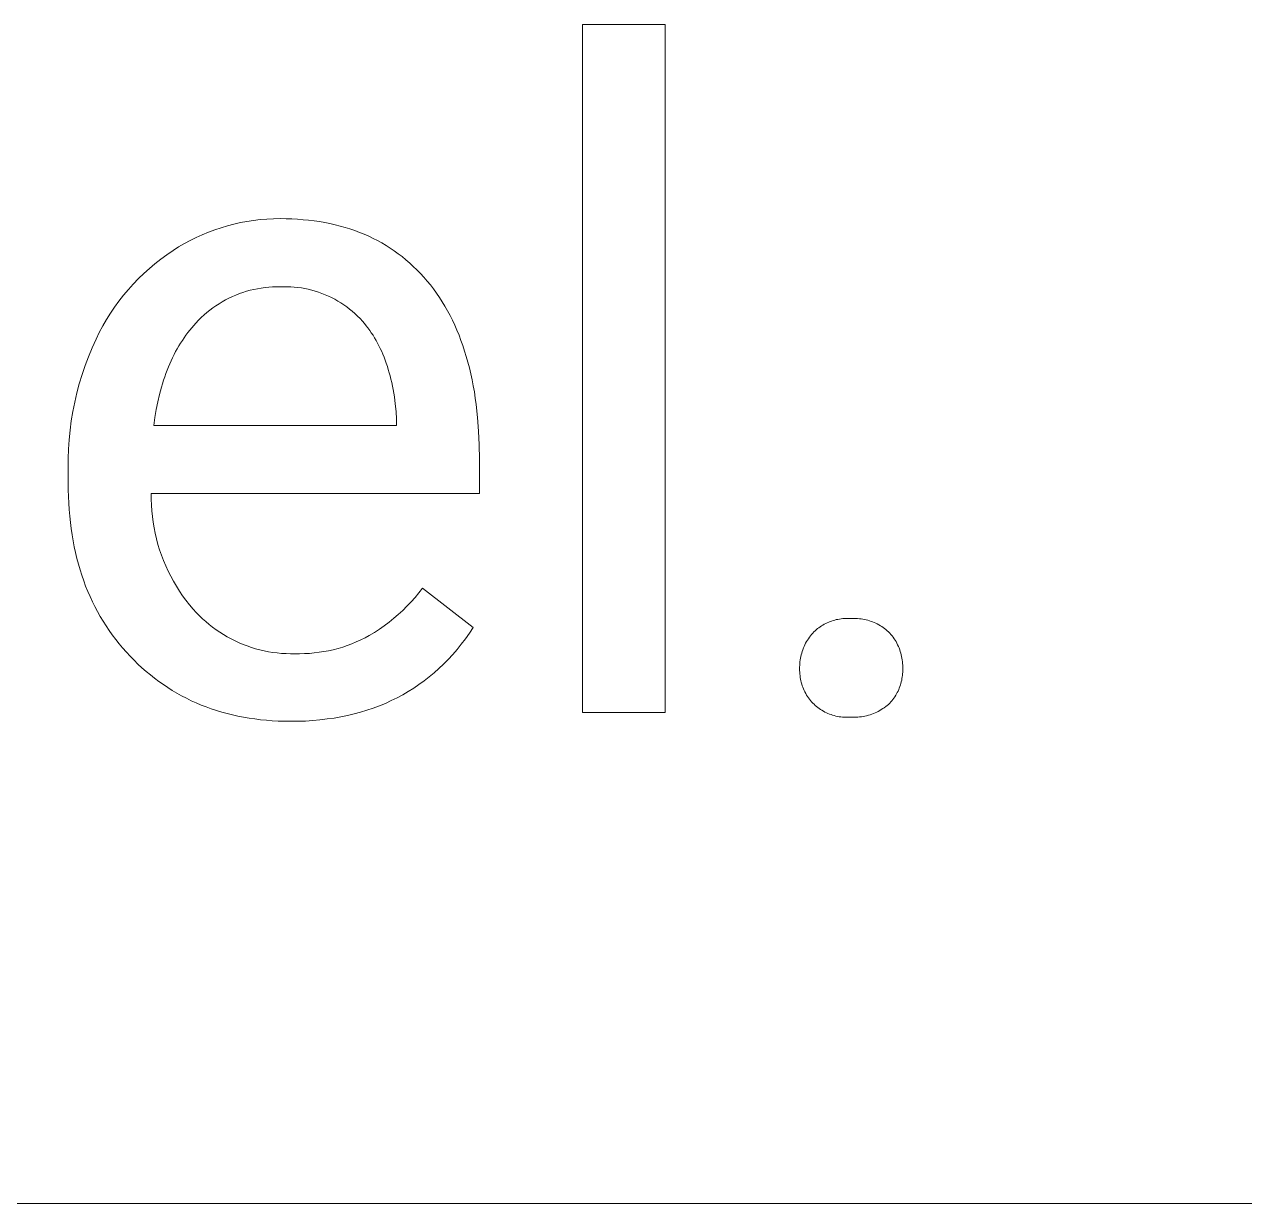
# Model space of a CAD drawing. Header units: millimetres. Extents: x -2163 to 4354, y -841 to 3711.
# Drawn here: x 2831 to 2946.4, y -477 to -365.4 of the extents above; entities that cross this region are included whole.
import ezdxf

# ---------------------------------------------------------------- set-up
doc = ezdxf.new("R2010")
doc.units = ezdxf.units.MM
doc.header["$MEASUREMENT"] = 0
doc.layers.add('Domyślny', color=7, linetype='Continuous', true_color=0x000000)

msp = doc.modelspace()

# ---------------------------------------------------------------- linework, layer by layer
at = {"layer": 'Domyślny', "color": 18, "lineweight": 15, "true_color": 0x000000}
for p, q in [((2883.77, -430.52), (2883.77, -365.42)), ((2883.77, -365.42), (2891.61, -365.42)), ((2891.61, -365.42), (2891.61, -430.52)), ((2849.57, -384.66), (2850.17, -384.48)), ((2850.17, -384.48), (2850.79, -384.32)), ((2850.79, -384.32), (2851.4, -384.18)), ((2851.4, -384.18), (2852.02, -384.06)), ((2852.02, -384.06), (2852.64, -383.97)), ((2852.64, -383.97), (2853.27, -383.89)), ((2853.27, -383.89), (2853.9, -383.84)), ((2853.9, -383.84), (2854.53, -383.81)), ((2854.53, -383.81), (2855.16, -383.8)), ((2855.16, -383.8), (2855.72, -383.81)), ((2855.72, -383.81), (2856.26, -383.83)), ((2856.26, -383.83), (2856.8, -383.86)), ((2856.8, -383.86), (2857.34, -383.9)), ((2857.34, -383.9), (2857.86, -383.95)), ((2857.86, -383.95), (2858.38, -384.01)), ((2858.38, -384.01), (2858.88, -384.08)), ((2858.88, -384.08), (2859.39, -384.17)), ((2859.39, -384.17), (2859.88, -384.27)), ((2859.88, -384.27), (2860.36, -384.38)), ((2860.36, -384.38), (2860.84, -384.5)), ((2846.66, -385.86), (2847.22, -385.58)), ((2847.22, -385.58), (2847.8, -385.32)), ((2847.8, -385.32), (2848.38, -385.08)), ((2848.38, -385.08), (2848.97, -384.86)), ((2848.97, -384.86), (2849.57, -384.66)), ((2860.84, -384.5), (2861.31, -384.63)), ((2861.31, -384.63), (2861.77, -384.77)), ((2861.77, -384.77), (2862.22, -384.93)), ((2862.22, -384.93), (2862.67, -385.1)), ((2862.67, -385.1), (2863.11, -385.27)), ((2863.11, -385.27), (2863.54, -385.46)), ((2863.54, -385.46), (2863.96, -385.67)), ((2845.03, -386.82), (2845.56, -386.48)), ((2845.56, -386.48), (2846.1, -386.16)), ((2846.1, -386.16), (2846.66, -385.86)), ((2863.96, -385.67), (2864.38, -385.88)), ((2864.38, -385.88), (2864.78, -386.1)), ((2864.78, -386.1), (2865.18, -386.34)), ((2865.18, -386.34), (2865.58, -386.59)), ((2865.58, -386.59), (2865.96, -386.85)), ((2843.32, -388.07), (2843.88, -387.63)), ((2843.88, -387.63), (2844.45, -387.22)), ((2844.45, -387.22), (2845.03, -386.82)), ((2865.96, -386.85), (2866.34, -387.12)), ((2866.34, -387.12), (2866.7, -387.4)), ((2866.7, -387.4), (2867.07, -387.69)), ((2867.07, -387.69), (2867.42, -388)), ((2841.76, -389.48), (2842.26, -388.99)), ((2842.26, -388.99), (2842.79, -388.52)), ((2842.79, -388.52), (2843.32, -388.07)), ((2867.42, -388), (2867.76, -388.32)), ((2867.76, -388.32), (2868.1, -388.65)), ((2868.1, -388.65), (2868.43, -388.99)), ((2868.43, -388.99), (2868.76, -389.34)), ((2840.8, -390.51), (2841.27, -389.99)), ((2841.27, -389.99), (2841.76, -389.48)), ((2854.8, -390.25), (2854.45, -390.26)), ((2855.16, -390.25), (2854.8, -390.25)), ((2855.5, -390.24), (2855.16, -390.25)), ((2855.83, -390.24), (2855.5, -390.24)), ((2856.17, -390.25), (2855.83, -390.24)), ((2856.5, -390.28), (2856.17, -390.25)), ((2868.76, -389.34), (2869.07, -389.71)), ((2869.07, -389.71), (2869.38, -390.08)), ((2869.38, -390.08), (2869.67, -390.46)), ((2839.91, -391.61), (2840.35, -391.05)), ((2840.35, -391.05), (2840.8, -390.51)), ((2850.32, -391.33), (2850, -391.49)), ((2850.65, -391.18), (2850.32, -391.33)), ((2850.97, -391.03), (2850.65, -391.18)), ((2851.31, -390.9), (2850.97, -391.03)), ((2851.64, -390.78), (2851.31, -390.9)), ((2851.99, -390.68), (2851.64, -390.78)), ((2852.33, -390.58), (2851.99, -390.68)), ((2852.68, -390.5), (2852.33, -390.58)), ((2853.03, -390.43), (2852.68, -390.5)), ((2853.38, -390.37), (2853.03, -390.43)), ((2853.73, -390.32), (2853.38, -390.37)), ((2854.09, -390.28), (2853.73, -390.32)), ((2854.45, -390.26), (2854.09, -390.28)), ((2856.84, -390.31), (2856.5, -390.28)), ((2857.17, -390.36), (2856.84, -390.31)), ((2857.5, -390.42), (2857.17, -390.36)), ((2857.83, -390.49), (2857.5, -390.42)), ((2858.15, -390.57), (2857.83, -390.49)), ((2858.48, -390.66), (2858.15, -390.57)), ((2858.79, -390.76), (2858.48, -390.66)), ((2859.11, -390.88), (2858.79, -390.76)), ((2859.42, -391), (2859.11, -390.88)), ((2859.73, -391.13), (2859.42, -391)), ((2860.03, -391.28), (2859.73, -391.13)), ((2860.33, -391.43), (2860.03, -391.28)), ((2869.67, -390.46), (2869.95, -390.85)), ((2869.95, -390.85), (2870.23, -391.25)), ((2870.23, -391.25), (2870.5, -391.66)), ((2839.1, -392.76), (2839.5, -392.18)), ((2839.5, -392.18), (2839.91, -391.61)), ((2848.51, -392.46), (2848.23, -392.69)), ((2848.79, -392.25), (2848.51, -392.46)), ((2849.09, -392.04), (2848.79, -392.25)), ((2849.39, -391.85), (2849.09, -392.04)), ((2849.69, -391.66), (2849.39, -391.85)), ((2850, -391.49), (2849.69, -391.66)), ((2860.62, -391.6), (2860.33, -391.43)), ((2860.91, -391.77), (2860.62, -391.6)), ((2861.19, -391.96), (2860.91, -391.77)), ((2861.46, -392.15), (2861.19, -391.96)), ((2861.73, -392.36), (2861.46, -392.15)), ((2861.99, -392.57), (2861.73, -392.36)), ((2870.5, -391.66), (2870.75, -392.08)), ((2870.75, -392.08), (2871, -392.52)), ((2871, -392.52), (2871.24, -392.96)), ((2838.38, -393.96), (2838.73, -393.36)), ((2838.73, -393.36), (2839.1, -392.76)), ((2847.2, -393.68), (2847, -393.9)), ((2847.44, -393.42), (2847.2, -393.68)), ((2847.7, -393.17), (2847.44, -393.42)), ((2847.96, -392.92), (2847.7, -393.17)), ((2848.23, -392.69), (2847.96, -392.92)), ((2862.24, -392.79), (2861.99, -392.57)), ((2862.49, -393.02), (2862.24, -392.79)), ((2862.72, -393.26), (2862.49, -393.02)), ((2862.95, -393.5), (2862.72, -393.26)), ((2863.13, -393.71), (2862.95, -393.5)), ((2863.3, -393.93), (2863.13, -393.71)), ((2871.24, -392.96), (2871.46, -393.41)), ((2871.46, -393.41), (2871.68, -393.87)), ((2837.74, -395.22), (2838.05, -394.59)), ((2838.05, -394.59), (2838.38, -393.96)), ((2846.25, -394.83), (2846.08, -395.08)), ((2846.43, -394.59), (2846.25, -394.83)), ((2846.61, -394.35), (2846.43, -394.59)), ((2846.8, -394.12), (2846.61, -394.35)), ((2847, -393.9), (2846.8, -394.12)), ((2863.47, -394.15), (2863.3, -393.93)), ((2863.64, -394.38), (2863.47, -394.15)), ((2863.79, -394.61), (2863.64, -394.38)), ((2863.95, -394.84), (2863.79, -394.61)), ((2864.1, -395.08), (2863.95, -394.84)), ((2871.68, -393.87), (2871.89, -394.34)), ((2871.89, -394.34), (2872.09, -394.82)), ((2872.09, -394.82), (2872.27, -395.32)), ((2837.37, -396.04), (2837.74, -395.22)), ((2845.58, -395.85), (2845.42, -396.12)), ((2845.74, -395.59), (2845.58, -395.85)), ((2845.91, -395.33), (2845.74, -395.59)), ((2846.08, -395.08), (2845.91, -395.33)), ((2864.24, -395.33), (2864.1, -395.08)), ((2864.38, -395.58), (2864.24, -395.33)), ((2864.51, -395.84), (2864.38, -395.58)), ((2864.64, -396.1), (2864.51, -395.84)), ((2872.27, -395.32), (2872.45, -395.82)), ((2872.45, -395.82), (2872.62, -396.33)), ((2836.71, -397.71), (2837.02, -396.87)), ((2837.02, -396.87), (2837.37, -396.04)), ((2844.99, -396.96), (2844.85, -397.25)), ((2845.13, -396.67), (2844.99, -396.96)), ((2845.27, -396.39), (2845.13, -396.67)), ((2845.42, -396.12), (2845.27, -396.39)), ((2864.77, -396.37), (2864.64, -396.1)), ((2864.88, -396.64), (2864.77, -396.37)), ((2865, -396.92), (2864.88, -396.64)), ((2865.11, -397.2), (2865, -396.92)), ((2872.62, -396.33), (2872.78, -396.85)), ((2872.78, -396.85), (2872.93, -397.38)), ((2836.42, -398.56), (2836.71, -397.71)), ((2844.47, -398.15), (2844.35, -398.46)), ((2844.59, -397.84), (2844.47, -398.15)), ((2844.72, -397.54), (2844.59, -397.84)), ((2844.85, -397.25), (2844.72, -397.54)), ((2865.21, -397.49), (2865.11, -397.2)), ((2865.31, -397.78), (2865.21, -397.49)), ((2865.4, -398.08), (2865.31, -397.78)), ((2865.49, -398.38), (2865.4, -398.08)), ((2872.93, -397.38), (2873.07, -397.92)), ((2873.07, -397.92), (2873.2, -398.48)), ((2835.93, -400.29), (2836.16, -399.42)), ((2836.16, -399.42), (2836.42, -398.56)), ((2844.03, -399.43), (2843.93, -399.76)), ((2844.13, -399.1), (2844.03, -399.43)), ((2844.24, -398.78), (2844.13, -399.1)), ((2844.35, -398.46), (2844.24, -398.78)), ((2865.58, -398.69), (2865.49, -398.38)), ((2865.65, -399), (2865.58, -398.69)), ((2865.73, -399.32), (2865.65, -399)), ((2865.8, -399.65), (2865.73, -399.32)), ((2873.2, -398.48), (2873.32, -399.04)), ((2873.32, -399.04), (2873.43, -399.61)), ((2835.72, -401.17), (2835.93, -400.29)), ((2843.75, -400.44), (2843.58, -401.14)), ((2843.93, -399.76), (2843.75, -400.44)), ((2865.86, -399.98), (2865.8, -399.65)), ((2865.97, -400.65), (2865.86, -399.98)), ((2866.06, -401.34), (2865.97, -400.65)), ((2873.43, -399.61), (2873.54, -400.19)), ((2873.54, -400.19), (2873.63, -400.79)), ((2835.55, -402.05), (2835.72, -401.17)), ((2843.58, -401.14), (2843.44, -401.87)), ((2866.13, -402.06), (2866.06, -401.34)), ((2873.63, -400.79), (2873.71, -401.39)), ((2873.71, -401.39), (2873.84, -402.62)), ((2835.29, -403.82), (2835.4, -402.93)), ((2835.4, -402.93), (2835.55, -402.05)), ((2843.31, -402.61), (2843.2, -403.38)), ((2843.44, -401.87), (2843.31, -402.61)), ((2866.18, -402.79), (2866.13, -402.06)), ((2866.18, -403.38), (2866.18, -402.79)), ((2873.84, -402.62), (2873.94, -403.9)), ((2835.2, -404.72), (2835.29, -403.82)), ((2843.2, -403.38), (2866.18, -403.38)), ((2873.94, -403.9), (2874, -405.21)), ((2835.14, -405.62), (2835.2, -404.72)), ((2874, -405.21), (2874.02, -406.57)), ((2835.11, -406.51), (2835.14, -405.62)), ((2835.11, -407.41), (2835.11, -406.51)), ((2835.11, -408.85), (2835.11, -407.41)), ((2874.02, -406.57), (2874.02, -409.82)), ((2835.12, -409.48), (2835.11, -408.85)), ((2835.13, -410.11), (2835.12, -409.48)), ((2842.97, -409.82), (2842.96, -410.36)), ((2874.02, -409.82), (2842.97, -409.82)), ((2835.16, -410.73), (2835.13, -410.11)), ((2835.2, -411.34), (2835.16, -410.73)), ((2842.96, -410.36), (2842.98, -410.9)), ((2842.98, -410.9), (2843.02, -411.44)), ((2835.25, -411.95), (2835.2, -411.34)), ((2835.32, -412.55), (2835.25, -411.95)), ((2843.02, -411.44), (2843.07, -411.98)), ((2843.07, -411.98), (2843.14, -412.52)), ((2835.39, -413.13), (2835.32, -412.55)), ((2835.48, -413.71), (2835.39, -413.13)), ((2843.14, -412.52), (2843.23, -413.05)), ((2843.23, -413.05), (2843.33, -413.58)), ((2835.57, -414.29), (2835.48, -413.71)), ((2835.68, -414.85), (2835.57, -414.29)), ((2843.33, -413.58), (2843.46, -414.11)), ((2843.46, -414.11), (2843.6, -414.63)), ((2835.8, -415.41), (2835.68, -414.85)), ((2835.93, -415.96), (2835.8, -415.41)), ((2843.6, -414.63), (2843.76, -415.15)), ((2843.76, -415.15), (2843.93, -415.66)), ((2843.93, -415.66), (2844.13, -416.16)), ((2836.08, -416.5), (2835.93, -415.96)), ((2836.23, -417.03), (2836.08, -416.5)), ((2844.13, -416.16), (2844.34, -416.66)), ((2844.34, -416.66), (2844.56, -417.15)), ((2836.4, -417.55), (2836.23, -417.03)), ((2836.58, -418.07), (2836.4, -417.55)), ((2844.56, -417.15), (2844.81, -417.64)), ((2844.81, -417.64), (2845.07, -418.11)), ((2836.76, -418.58), (2836.58, -418.07)), ((2836.96, -419.07), (2836.76, -418.58)), ((2837.18, -419.57), (2836.96, -419.07)), ((2845.07, -418.11), (2845.34, -418.58)), ((2845.34, -418.58), (2845.63, -419.04)), ((2845.63, -419.04), (2845.93, -419.48)), ((2868.29, -419.21), (2868.64, -418.76)), ((2868.64, -418.76), (2873.43, -422.49)), ((2837.4, -420.05), (2837.18, -419.57)), ((2837.63, -420.52), (2837.4, -420.05)), ((2845.93, -419.48), (2846.25, -419.92)), ((2846.25, -419.92), (2846.59, -420.34)), ((2867.16, -420.47), (2867.55, -420.06)), ((2867.55, -420.06), (2867.93, -419.64)), ((2867.93, -419.64), (2868.29, -419.21)), ((2837.88, -420.99), (2837.63, -420.52)), ((2838.14, -421.45), (2837.88, -420.99)), ((2846.59, -420.34), (2846.94, -420.76)), ((2846.94, -420.76), (2847.22, -421.07)), ((2847.22, -421.07), (2847.51, -421.37)), ((2847.51, -421.37), (2847.81, -421.66)), ((2865.91, -421.62), (2866.34, -421.26)), ((2866.34, -421.26), (2866.76, -420.87)), ((2866.76, -420.87), (2867.16, -420.47)), ((2838.41, -421.9), (2838.14, -421.45)), ((2838.69, -422.34), (2838.41, -421.9)), ((2838.98, -422.78), (2838.69, -422.34)), ((2847.81, -421.66), (2848.12, -421.93)), ((2848.12, -421.93), (2848.44, -422.2)), ((2848.44, -422.2), (2848.76, -422.46)), ((2848.76, -422.46), (2849.1, -422.71)), ((2864.56, -422.65), (2865.02, -422.32)), ((2865.02, -422.32), (2865.47, -421.98)), ((2865.47, -421.98), (2865.91, -421.62)), ((2873.43, -422.49), (2873.07, -423.04)), ((2906.01, -422.6), (2906.14, -422.51)), ((2906.14, -422.51), (2906.26, -422.42)), ((2906.26, -422.42), (2906.39, -422.34)), ((2906.39, -422.34), (2906.52, -422.26)), ((2906.52, -422.26), (2906.65, -422.18)), ((2906.65, -422.18), (2906.79, -422.11)), ((2906.79, -422.11), (2906.93, -422.05)), ((2906.93, -422.05), (2907.07, -421.98)), ((2907.07, -421.98), (2907.21, -421.93)), ((2907.21, -421.93), (2907.35, -421.88)), ((2907.35, -421.88), (2907.5, -421.83)), ((2907.5, -421.83), (2907.65, -421.79)), ((2907.65, -421.79), (2907.79, -421.75)), ((2907.79, -421.75), (2907.94, -421.72)), ((2907.94, -421.72), (2908.1, -421.69)), ((2908.1, -421.69), (2908.25, -421.67)), ((2908.25, -421.67), (2908.4, -421.65)), ((2908.4, -421.65), (2908.55, -421.64)), ((2908.55, -421.64), (2908.7, -421.64)), ((2908.7, -421.64), (2908.86, -421.63)), ((2908.86, -421.63), (2909.01, -421.64)), ((2909.01, -421.64), (2909.16, -421.65)), ((2909.16, -421.65), (2909.33, -421.64)), ((2909.33, -421.64), (2909.49, -421.64)), ((2909.49, -421.64), (2909.65, -421.64)), ((2909.65, -421.64), (2909.81, -421.65)), ((2909.81, -421.65), (2909.97, -421.66)), ((2909.97, -421.66), (2910.13, -421.68)), ((2910.13, -421.68), (2910.29, -421.71)), ((2910.29, -421.71), (2910.45, -421.74)), ((2910.45, -421.74), (2910.61, -421.77)), ((2910.61, -421.77), (2910.77, -421.81)), ((2910.77, -421.81), (2910.92, -421.86)), ((2910.92, -421.86), (2911.08, -421.91)), ((2911.08, -421.91), (2911.23, -421.97)), ((2911.23, -421.97), (2911.38, -422.03)), ((2911.38, -422.03), (2911.53, -422.09)), ((2911.53, -422.09), (2911.67, -422.16)), ((2911.67, -422.16), (2911.82, -422.24)), ((2911.82, -422.24), (2911.96, -422.32)), ((2911.96, -422.32), (2912.09, -422.41)), ((2912.09, -422.41), (2912.23, -422.5)), ((2912.23, -422.5), (2912.36, -422.59)), ((2839.28, -423.2), (2838.98, -422.78)), ((2839.6, -423.62), (2839.28, -423.2)), ((2839.92, -424.03), (2839.6, -423.62)), ((2849.1, -422.71), (2849.45, -422.94)), ((2849.45, -422.94), (2849.8, -423.16)), ((2849.8, -423.16), (2850.16, -423.37)), ((2850.16, -423.37), (2850.52, -423.57)), ((2850.52, -423.57), (2850.9, -423.76)), ((2862.37, -423.86), (2862.79, -423.67)), ((2862.79, -423.67), (2863.2, -423.47)), ((2863.2, -423.47), (2863.6, -423.25)), ((2863.6, -423.25), (2864.09, -422.96)), ((2864.09, -422.96), (2864.56, -422.65)), ((2872.69, -423.57), (2872.3, -424.08)), ((2873.07, -423.04), (2872.69, -423.57)), ((2904.98, -423.83), (2905.06, -423.69)), ((2905.06, -423.69), (2905.15, -423.55)), ((2905.15, -423.55), (2905.25, -423.41)), ((2905.25, -423.41), (2905.35, -423.27)), ((2905.35, -423.27), (2905.45, -423.14)), ((2905.45, -423.14), (2905.56, -423.02)), ((2905.56, -423.02), (2905.67, -422.91)), ((2905.67, -422.91), (2905.78, -422.8)), ((2905.78, -422.8), (2905.9, -422.7)), ((2905.9, -422.7), (2906.01, -422.6)), ((2912.36, -422.59), (2912.49, -422.69)), ((2912.49, -422.69), (2912.61, -422.8)), ((2912.61, -422.8), (2912.74, -422.9)), ((2912.74, -422.9), (2912.85, -423.02)), ((2912.85, -423.02), (2912.96, -423.14)), ((2912.96, -423.14), (2913.07, -423.27)), ((2913.07, -423.27), (2913.17, -423.41)), ((2913.17, -423.41), (2913.26, -423.55)), ((2913.26, -423.55), (2913.35, -423.69)), ((2913.35, -423.69), (2913.44, -423.83)), ((2840.26, -424.43), (2839.92, -424.03)), ((2840.61, -424.82), (2840.26, -424.43)), ((2840.97, -425.21), (2840.61, -424.82)), ((2850.9, -423.76), (2851.28, -423.93)), ((2851.28, -423.93), (2851.66, -424.09)), ((2851.66, -424.09), (2852.05, -424.24)), ((2852.05, -424.24), (2852.44, -424.38)), ((2852.44, -424.38), (2852.84, -424.5)), ((2852.84, -424.5), (2853.25, -424.6)), ((2853.25, -424.6), (2853.65, -424.7)), ((2853.65, -424.7), (2854.06, -424.78)), ((2854.06, -424.78), (2854.47, -424.85)), ((2854.47, -424.85), (2854.89, -424.9)), ((2858.38, -424.9), (2858.84, -424.84)), ((2858.84, -424.84), (2859.29, -424.77)), ((2859.29, -424.77), (2859.74, -424.69)), ((2859.74, -424.69), (2860.19, -424.59)), ((2860.19, -424.59), (2860.64, -424.47)), ((2860.64, -424.47), (2861.08, -424.34)), ((2861.08, -424.34), (2861.51, -424.2)), ((2861.51, -424.2), (2861.94, -424.04)), ((2861.94, -424.04), (2862.37, -423.86)), ((2871.9, -424.57), (2871.49, -425.05)), ((2872.3, -424.08), (2871.9, -424.57)), ((2904.52, -424.91), (2904.57, -424.75)), ((2904.57, -424.75), (2904.62, -424.59)), ((2904.62, -424.59), (2904.68, -424.43)), ((2904.68, -424.43), (2904.75, -424.28)), ((2904.75, -424.28), (2904.82, -424.13)), ((2904.82, -424.13), (2904.89, -423.98)), ((2904.89, -423.98), (2904.98, -423.83)), ((2913.44, -423.83), (2913.52, -423.98)), ((2913.52, -423.98), (2913.59, -424.13)), ((2913.59, -424.13), (2913.66, -424.28)), ((2913.66, -424.28), (2913.73, -424.43)), ((2913.73, -424.43), (2913.79, -424.59)), ((2913.79, -424.59), (2913.84, -424.75)), ((2913.84, -424.75), (2913.89, -424.91)), ((2841.34, -425.59), (2840.97, -425.21)), ((2841.71, -425.95), (2841.34, -425.59)), ((2842.09, -426.31), (2841.71, -425.95)), ((2854.89, -424.9), (2855.3, -424.94)), ((2855.3, -424.94), (2855.72, -424.96)), ((2855.72, -424.96), (2856.13, -424.97)), ((2856.13, -424.97), (2856.55, -424.97)), ((2856.55, -424.97), (2857.01, -424.97)), ((2857.01, -424.97), (2857.47, -424.96)), ((2857.47, -424.96), (2857.93, -424.94)), ((2857.93, -424.94), (2858.38, -424.9)), ((2870.63, -425.95), (2870.19, -426.37)), ((2871.07, -425.51), (2870.63, -425.95)), ((2871.49, -425.05), (2871.07, -425.51)), ((2904.33, -426.07), (2904.34, -425.9)), ((2904.34, -425.9), (2904.35, -425.73)), ((2904.35, -425.73), (2904.38, -425.56)), ((2904.38, -425.56), (2904.4, -425.4)), ((2904.4, -425.4), (2904.44, -425.23)), ((2904.44, -425.23), (2904.47, -425.07)), ((2904.47, -425.07), (2904.52, -424.91)), ((2913.89, -424.91), (2913.93, -425.07)), ((2913.93, -425.07), (2913.97, -425.23)), ((2913.97, -425.23), (2914, -425.4)), ((2914, -425.4), (2914.03, -425.56)), ((2914.03, -425.56), (2914.05, -425.73)), ((2914.05, -425.73), (2914.06, -425.9)), ((2914.06, -425.9), (2914.07, -426.07)), ((2842.48, -426.65), (2842.09, -426.31)), ((2842.88, -426.98), (2842.48, -426.65)), ((2843.28, -427.3), (2842.88, -426.98)), ((2869.27, -427.17), (2868.79, -427.54)), ((2869.73, -426.78), (2869.27, -427.17)), ((2870.19, -426.37), (2869.73, -426.78)), ((2904.32, -426.23), (2904.33, -426.07)), ((2904.32, -426.4), (2904.32, -426.23)), ((2904.32, -426.56), (2904.32, -426.4)), ((2904.33, -426.72), (2904.32, -426.56)), ((2904.34, -426.89), (2904.33, -426.72)), ((2904.36, -427.05), (2904.34, -426.89)), ((2904.38, -427.21), (2904.36, -427.05)), ((2914.03, -427.17), (2914, -427.33)), ((2914.05, -427.02), (2914.03, -427.17)), ((2914.06, -426.87), (2914.05, -427.02)), ((2914.07, -426.71), (2914.06, -426.87)), ((2914.07, -426.07), (2914.07, -426.23)), ((2914.07, -426.23), (2914.07, -426.4)), ((2914.07, -426.4), (2914.07, -426.56)), ((2914.07, -426.56), (2914.07, -426.71)), ((2843.69, -427.61), (2843.28, -427.3)), ((2844.11, -427.9), (2843.69, -427.61)), ((2844.53, -428.18), (2844.11, -427.9)), ((2844.96, -428.45), (2844.53, -428.18)), ((2867.8, -428.23), (2867.28, -428.56)), ((2868.3, -427.9), (2867.8, -428.23)), ((2868.79, -427.54), (2868.3, -427.9)), ((2904.41, -427.37), (2904.38, -427.21)), ((2904.44, -427.53), (2904.41, -427.37)), ((2904.48, -427.68), (2904.44, -427.53)), ((2904.52, -427.84), (2904.48, -427.68)), ((2904.57, -428), (2904.52, -427.84)), ((2904.63, -428.15), (2904.57, -428)), ((2904.69, -428.3), (2904.63, -428.15)), ((2904.75, -428.45), (2904.69, -428.3)), ((2913.75, -428.22), (2913.7, -428.36)), ((2913.81, -428.08), (2913.75, -428.22)), ((2913.86, -427.93), (2913.81, -428.08)), ((2913.9, -427.78), (2913.86, -427.93)), ((2913.94, -427.63), (2913.9, -427.78)), ((2913.98, -427.48), (2913.94, -427.63)), ((2914, -427.33), (2913.98, -427.48)), ((2845.4, -428.71), (2844.96, -428.45)), ((2845.84, -428.96), (2845.4, -428.71)), ((2846.29, -429.19), (2845.84, -428.96)), ((2846.75, -429.42), (2846.29, -429.19)), ((2847.21, -429.63), (2846.75, -429.42)), ((2865.68, -429.41), (2865.12, -429.67)), ((2866.23, -429.15), (2865.68, -429.41)), ((2866.76, -428.86), (2866.23, -429.15)), ((2867.28, -428.56), (2866.76, -428.86)), ((2904.82, -428.59), (2904.75, -428.45)), ((2904.9, -428.74), (2904.82, -428.59)), ((2904.98, -428.88), (2904.9, -428.74)), ((2905.07, -429.01), (2904.98, -428.88)), ((2905.16, -429.15), (2905.07, -429.01)), ((2905.25, -429.28), (2905.16, -429.15)), ((2905.35, -429.41), (2905.25, -429.28)), ((2905.45, -429.53), (2905.35, -429.41)), ((2913.06, -429.42), (2912.96, -429.54)), ((2913.15, -429.3), (2913.06, -429.42)), ((2913.24, -429.17), (2913.15, -429.3)), ((2913.33, -429.05), (2913.24, -429.17)), ((2913.41, -428.91), (2913.33, -429.05)), ((2913.49, -428.78), (2913.41, -428.91)), ((2913.56, -428.64), (2913.49, -428.78)), ((2913.63, -428.51), (2913.56, -428.64)), ((2913.7, -428.36), (2913.63, -428.51)), ((2847.68, -429.83), (2847.21, -429.63)), ((2848.16, -430.01), (2847.68, -429.83)), ((2848.65, -430.19), (2848.16, -430.01)), ((2849.14, -430.35), (2848.65, -430.19)), ((2849.64, -430.5), (2849.14, -430.35)), ((2850.14, -430.64), (2849.64, -430.5)), ((2850.65, -430.77), (2850.14, -430.64)), ((2862.17, -430.67), (2861.54, -430.81)), ((2862.78, -430.5), (2862.17, -430.67)), ((2863.38, -430.32), (2862.78, -430.5)), ((2863.97, -430.12), (2863.38, -430.32)), ((2864.55, -429.9), (2863.97, -430.12)), ((2865.12, -429.67), (2864.55, -429.9)), ((2891.61, -430.52), (2883.77, -430.52)), ((2905.56, -429.66), (2905.45, -429.53)), ((2905.68, -429.76), (2905.56, -429.66)), ((2905.79, -429.87), (2905.68, -429.76)), ((2905.92, -429.97), (2905.79, -429.87)), ((2906.04, -430.07), (2905.92, -429.97)), ((2906.17, -430.16), (2906.04, -430.07)), ((2906.3, -430.25), (2906.17, -430.16)), ((2906.43, -430.33), (2906.3, -430.25)), ((2906.57, -430.41), (2906.43, -430.33)), ((2906.71, -430.49), (2906.57, -430.41)), ((2906.85, -430.56), (2906.71, -430.49)), ((2907, -430.62), (2906.85, -430.56)), ((2907.15, -430.68), (2907, -430.62)), ((2911.3, -430.64), (2911.14, -430.7)), ((2911.46, -430.57), (2911.3, -430.64)), ((2911.61, -430.5), (2911.46, -430.57)), ((2911.76, -430.43), (2911.61, -430.5)), ((2911.91, -430.35), (2911.76, -430.43)), ((2912.05, -430.26), (2911.91, -430.35)), ((2912.19, -430.17), (2912.05, -430.26)), ((2912.33, -430.08), (2912.19, -430.17)), ((2912.47, -429.98), (2912.33, -430.08)), ((2912.6, -429.88), (2912.47, -429.98)), ((2912.73, -429.77), (2912.6, -429.88)), ((2912.85, -429.66), (2912.73, -429.77)), ((2912.96, -429.54), (2912.85, -429.66)), ((2851.17, -430.88), (2850.65, -430.77)), ((2851.7, -430.98), (2851.17, -430.88)), ((2852.23, -431.07), (2851.7, -430.98)), ((2852.77, -431.15), (2852.23, -431.07)), ((2853.31, -431.22), (2852.77, -431.15)), ((2853.86, -431.27), (2853.31, -431.22)), ((2854.42, -431.32), (2853.86, -431.27)), ((2854.99, -431.35), (2854.42, -431.32)), ((2855.56, -431.36), (2854.99, -431.35)), ((2856.14, -431.37), (2855.56, -431.36)), ((2856.85, -431.36), (2856.14, -431.37)), ((2857.56, -431.34), (2856.85, -431.36)), ((2858.25, -431.29), (2857.56, -431.34)), ((2858.93, -431.23), (2858.25, -431.29)), ((2859.6, -431.15), (2858.93, -431.23)), ((2860.26, -431.06), (2859.6, -431.15)), ((2860.9, -430.94), (2860.26, -431.06)), ((2861.54, -430.81), (2860.9, -430.94)), ((2907.29, -430.73), (2907.15, -430.68)), ((2907.44, -430.78), (2907.29, -430.73)), ((2907.6, -430.83), (2907.44, -430.78)), ((2907.75, -430.87), (2907.6, -430.83)), ((2907.9, -430.9), (2907.75, -430.87)), ((2908.06, -430.93), (2907.9, -430.9)), ((2908.22, -430.95), (2908.06, -430.93)), ((2908.37, -430.97), (2908.22, -430.95)), ((2908.53, -430.98), (2908.37, -430.97)), ((2908.69, -430.99), (2908.53, -430.98)), ((2908.85, -430.99), (2908.69, -430.99)), ((2909.01, -430.99), (2908.85, -430.99)), ((2909.16, -430.98), (2909.01, -430.99)), ((2909.33, -430.99), (2909.16, -430.98)), ((2909.5, -430.99), (2909.33, -430.99)), ((2909.67, -430.99), (2909.5, -430.99)), ((2909.83, -430.98), (2909.67, -430.99)), ((2910, -430.96), (2909.83, -430.98)), ((2910.17, -430.94), (2910, -430.96)), ((2910.33, -430.91), (2910.17, -430.94)), ((2910.5, -430.88), (2910.33, -430.91)), ((2910.66, -430.84), (2910.5, -430.88)), ((2910.83, -430.8), (2910.66, -430.84)), ((2910.99, -430.75), (2910.83, -430.8)), ((2911.14, -430.7), (2910.99, -430.75)), ((1891.21, -477.01), (4353.85, -477.01))]:
    msp.add_line(p, q, dxfattribs=at)

doc.saveas('drawing.dxf')
